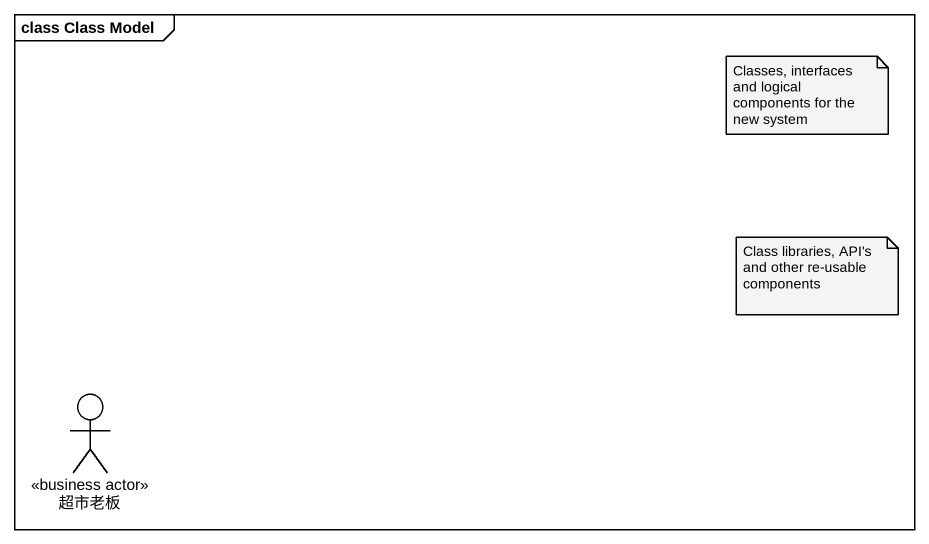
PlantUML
@startuml
mainframe class Class Model
actor 超市老板 <<business actor>>
note as N1
  Classes, interfaces and logical components for the new system
end note
note as N2
  Class libraries, API's and other re-usable components
end note
@enduml
